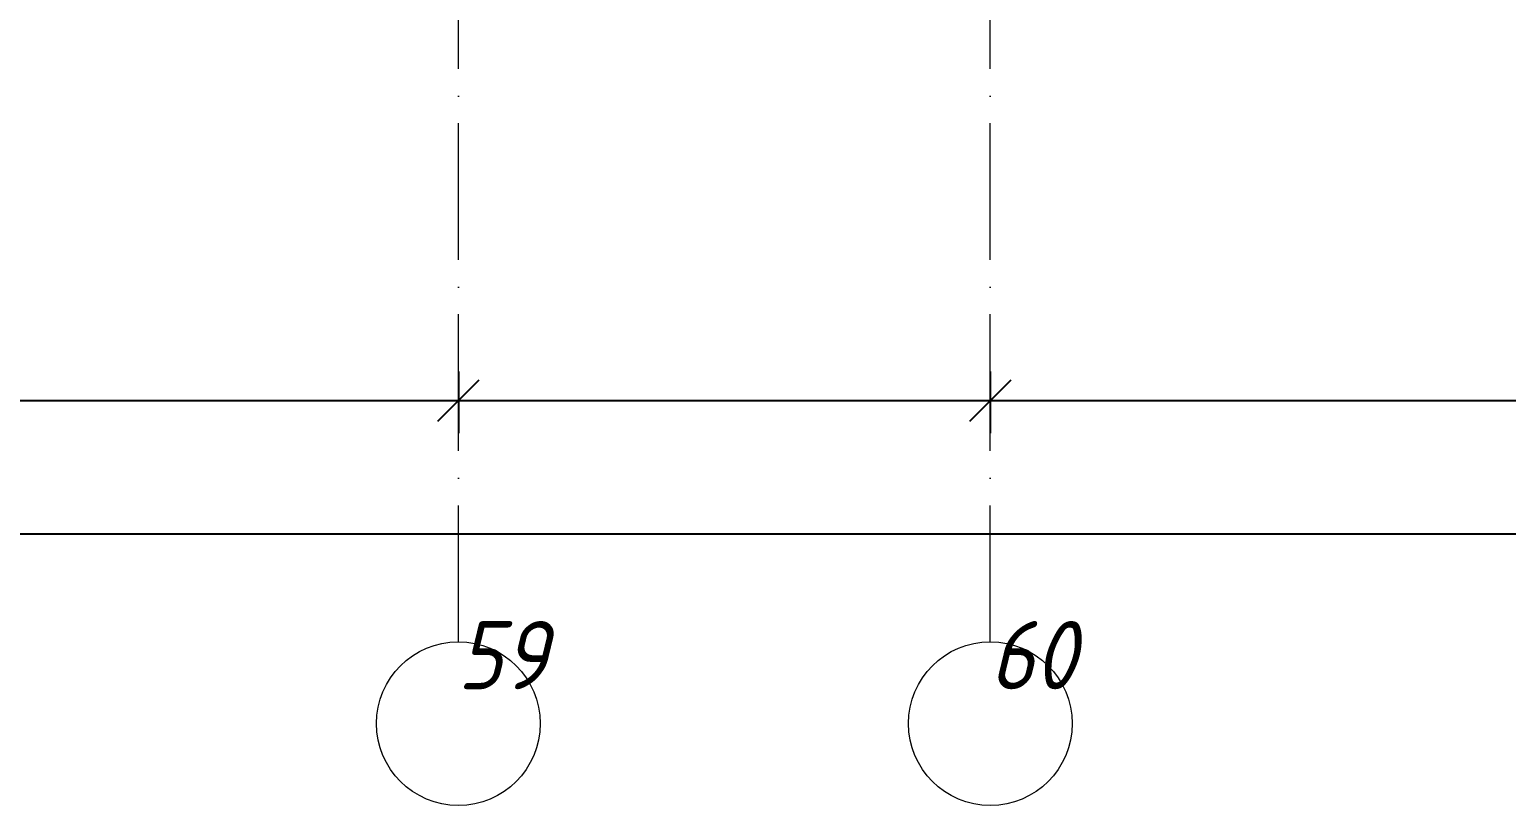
# Model space of a CAD drawing. Header units: millimetres. Extents: x -401725 to 250493, y 305116 to 802890.
# Drawn here: x 226814 to 232227, y 307104 to 309948 of the extents above; entities that cross this region are included whole.
import ezdxf

# ---------------------------------------------------------------- set-up
doc = ezdxf.new("R2010")
doc.units = ezdxf.units.MM
doc.linetypes.add('50_200_ШТРИХ_1Т_ш5_п1_п1_', pattern=[700, 500, -100, 0, -100])
for name, color, linetype, lineweight in [('A-____-____-DIMS', 7, 'Continuous', 9), ('S-GRID-____-IDEN', 7, 'Continuous', 9), ('S-GRID-____-OTLN-1', 7, '50_200_ШТРИХ_1Т_ш5_п1_п1_', 9)]:
    doc.layers.add(name, color=color, linetype=linetype, lineweight=lineweight)
doc.styles.add('ISOCPEUR_I', font='isocpeui.ttf', dxfattribs={"width": 0.9, "height": 2.5})
doc.dimstyles.new('ISO-2_5_0_9К_БОЛЬШОЙ_ОСИ', dxfattribs={"dimscale": 304.8, "dimtxt": 248.995294, "dimasz": 0.492126, "dimexe": 0.393701, "dimexo": 0, "dimgap": 0, "dimtad": 1, "dimdec": 0, "dimzin": 0, "dimdsep": 46, "dimtxsty": 'ISOCPEUR_I', "dimblk1": 'OBLIQUE', "dimblk2": 'OBLIQUE', "dimsah": 1, "dimcen": 0.09, "dimdle": 0.393701, "dimazin": 0, "dimtfac": 1, "dimtdec": 4, "dimtix": 1, "dimtmove": 0, "dimatfit": 3, "dimfxl": 1, "dimtvp": 1, "dimtolj": 1, "dimtzin": 0, "dimarcsym": 2})

# ---------------------------------------------------------------- blocks, each defined once
blk = doc.blocks.new('Ось сетки - Круг_Ø6_00__ISO-2_5_0_9K_-25732049-АР1_План отверстий 3 этажа в осях 1-64_А-ГГ')
at = {"layer": 'S-GRID-____-IDEN'}
blk.add_circle((0, 0), 3, dxfattribs=at)
blk = doc.blocks.new('_Oblique')
at = {"color": 0, "linetype": 'ByBlock', "lineweight": -2}
blk.add_line((-0.5, -0.5), (0.5, 0.5), dxfattribs=at)
blk = doc.blocks.new('*D10152')
at = {"layer": 'A-____-____-DIMS', "color": 0, "lineweight": -2, "transparency": 16777216}
for p, q in [((225985.4, 308693.9), (225985.4, 308467.8)), ((228385.4, 308693.9), (228385.4, 308467.8)), ((225865.4, 308587.8), (228505.4, 308587.8))]:
    blk.add_line(p, q, dxfattribs=at)
at = {"layer": 'Defpoints', "color": 0, "transparency": 16777216}
for p in [(225985.4, 308693.9), (228385.4, 308693.9), (228385.4, 308587.8)]:
    blk.add_point(p, dxfattribs=at)
at = {"layer": 'A-____-____-DIMS', "color": 0, "lineweight": -2, "transparency": 16777216, "xscale": 150, "yscale": 150, "zscale": 150, "rotation": 180}
blk.add_blockref('_Oblique', (225985.4, 308587.8), dxfattribs=at)
at = {"layer": 'A-____-____-DIMS', "color": 0, "lineweight": -2, "transparency": 16777216, "xscale": 150, "yscale": 150, "zscale": 150}
blk.add_blockref('_Oblique', (228385.4, 308587.8), dxfattribs=at)
at = {"layer": 'A-____-____-DIMS', "color": 0, "transparency": 16777216, "insert": (227185.4, 308589.1), "char_height": 2.5, "width": 781.462, "attachment_point": 5, "style": 'ISOCPEUR_I'}
blk.add_mtext('\\A1;2400', dxfattribs=at)
blk = doc.blocks.new('*D10153')
at = {"layer": 'A-____-____-DIMS', "color": 0, "lineweight": -2, "transparency": 16777216}
for p, q in [((228385.4, 308693.9), (228385.4, 308467.8)), ((230335.4, 308693.9), (230335.4, 308467.8)), ((228265.4, 308587.8), (230455.4, 308587.8))]:
    blk.add_line(p, q, dxfattribs=at)
at = {"layer": 'Defpoints', "color": 0, "transparency": 16777216}
for p in [(228385.4, 308693.9), (230335.4, 308693.9), (230335.4, 308587.8)]:
    blk.add_point(p, dxfattribs=at)
at = {"layer": 'A-____-____-DIMS', "color": 0, "lineweight": -2, "transparency": 16777216, "xscale": 150, "yscale": 150, "zscale": 150, "rotation": 180}
blk.add_blockref('_Oblique', (228385.4, 308587.8), dxfattribs=at)
at = {"layer": 'A-____-____-DIMS', "color": 0, "lineweight": -2, "transparency": 16777216, "xscale": 150, "yscale": 150, "zscale": 150}
blk.add_blockref('_Oblique', (230335.4, 308587.8), dxfattribs=at)
at = {"layer": 'A-____-____-DIMS', "color": 0, "transparency": 16777216, "insert": (229360.4, 308589.1), "char_height": 2.5, "width": 701.018, "attachment_point": 5, "style": 'ISOCPEUR_I'}
blk.add_mtext('\\A1;1950', dxfattribs=at)
blk = doc.blocks.new('*D10154')
at = {"layer": 'A-____-____-DIMS', "color": 0, "lineweight": -2, "transparency": 16777216}
for p, q in [((230335.4, 308693.9), (230335.4, 308467.8)), ((233785.4, 308693.9), (233785.4, 308467.8)), ((230215.4, 308587.8), (233905.4, 308587.8))]:
    blk.add_line(p, q, dxfattribs=at)
at = {"layer": 'Defpoints', "color": 0, "transparency": 16777216}
for p in [(230335.4, 308693.9), (233785.4, 308693.9), (233785.4, 308587.8)]:
    blk.add_point(p, dxfattribs=at)
at = {"layer": 'A-____-____-DIMS', "color": 0, "lineweight": -2, "transparency": 16777216, "xscale": 150, "yscale": 150, "zscale": 150, "rotation": 180}
blk.add_blockref('_Oblique', (230335.4, 308587.8), dxfattribs=at)
at = {"layer": 'A-____-____-DIMS', "color": 0, "lineweight": -2, "transparency": 16777216, "xscale": 150, "yscale": 150, "zscale": 150}
blk.add_blockref('_Oblique', (233785.4, 308587.8), dxfattribs=at)
at = {"layer": 'A-____-____-DIMS', "color": 0, "transparency": 16777216, "insert": (232060.4, 308589.1), "char_height": 2.5, "width": 781.462, "attachment_point": 5, "style": 'ISOCPEUR_I'}
blk.add_mtext('\\A1;3450', dxfattribs=at)
blk = doc.blocks.new('*D10157')
at = {"layer": 'A-____-____-DIMS', "color": 0, "lineweight": -2, "transparency": 16777216}
for p, q in [((142335.4, 308205.7), (142335.4, 307979.6)), ((245835.4, 308205.7), (245835.4, 307979.6)), ((142215.4, 308099.6), (245955.4, 308099.6))]:
    blk.add_line(p, q, dxfattribs=at)
at = {"layer": 'Defpoints', "color": 0, "transparency": 16777216}
for p in [(142335.4, 308205.7), (245835.4, 308205.7), (245835.4, 308099.6)]:
    blk.add_point(p, dxfattribs=at)
at = {"layer": 'A-____-____-DIMS', "color": 0, "lineweight": -2, "transparency": 16777216, "xscale": 150, "yscale": 150, "zscale": 150, "rotation": 180}
blk.add_blockref('_Oblique', (142335.4, 308099.6), dxfattribs=at)
at = {"layer": 'A-____-____-DIMS', "color": 0, "lineweight": -2, "transparency": 16777216, "xscale": 150, "yscale": 150, "zscale": 150}
blk.add_blockref('_Oblique', (245835.4, 308099.6), dxfattribs=at)
at = {"layer": 'A-____-____-DIMS', "color": 0, "transparency": 16777216, "insert": (194085.4, 308100.9), "char_height": 2.5, "width": 1080.257, "attachment_point": 5, "style": 'ISOCPEUR_I'}
blk.add_mtext('\\A1;103500', dxfattribs=at)

msp = doc.modelspace()

# ---------------------------------------------------------------- linework, layer by layer
at = {"layer": 'S-GRID-____-OTLN-1'}
for p, q in [((228385.4376, 307703.761), (228385.4376, 318721.3833)), ((230335.4376, 307703.761), (230335.4376, 318721.3833))]:
    msp.add_line(p, q, dxfattribs=at)

# ---------------------------------------------------------------- block references
at = {"layer": 'S-GRID-____-IDEN', "xscale": 99.99999999999993, "yscale": 99.99999999999993, "zscale": 99.99999999999993}
for p in [(228385.4376, 307403.761), (230335.4376, 307403.761)]:
    msp.add_blockref('Ось сетки - Круг_Ø6_00__ISO-2_5_0_9K_-25732049-АР1_План отверстий 3 этажа в осях 1-64_А-ГГ', p, dxfattribs=at)

# ---------------------------------------------------------------- texts
at = {"layer": 'S-GRID-____-IDEN', "char_height": 250, "width": 404.0505, "attachment_point": 1, "style": 'ISOCPEUR_I'}
for s, insert in [('59', (228382.1744, 307779.7893)), ('60', (230332.1744, 307779.7893))]:
    msp.add_mtext(s, dxfattribs=dict(at, insert=insert))

# ---------------------------------------------------------------- dimensions: what is measured, and where the dimension line sits
at = {"layer": 'A-____-____-DIMS'}
for base, p1, p2, override, picture, middle in [((228385.4376, 308587.8444), (225985.4376, 308693.9104), (228385.4376, 308693.9104), {"dimpost": '<>', "dimfxl": 2400}, '*D10152', (227185.4376, 308589.0944)), ((230335.4376, 308587.8444), (228385.4376, 308693.9104), (230335.4376, 308693.9104), {"dimpost": '<>', "dimfxl": 1950}, '*D10153', (229360.4376, 308589.0944)), ((233785.4376, 308587.8444), (230335.4376, 308693.9104), (233785.4376, 308693.9104), {"dimpost": '<>', "dimfxl": 3450}, '*D10154', (232060.4376, 308589.0944)), ((245835.4376, 308099.6373), (142335.4376, 308205.7033), (245835.4376, 308205.7033), {"dimpost": '<>', "dimfxl": 103500}, '*D10157', (194085.4376, 308100.8873))]:
    dim = msp.add_linear_dim(base=base, p1=p1, p2=p2, dimstyle='ISO-2_5_0_9К_БОЛЬШОЙ_ОСИ', override=override, dxfattribs=at)
    dim.commit()
    dim.dimension.update_dxf_attribs({"geometry": picture, "text_midpoint": middle})

doc.saveas('drawing.dxf')
